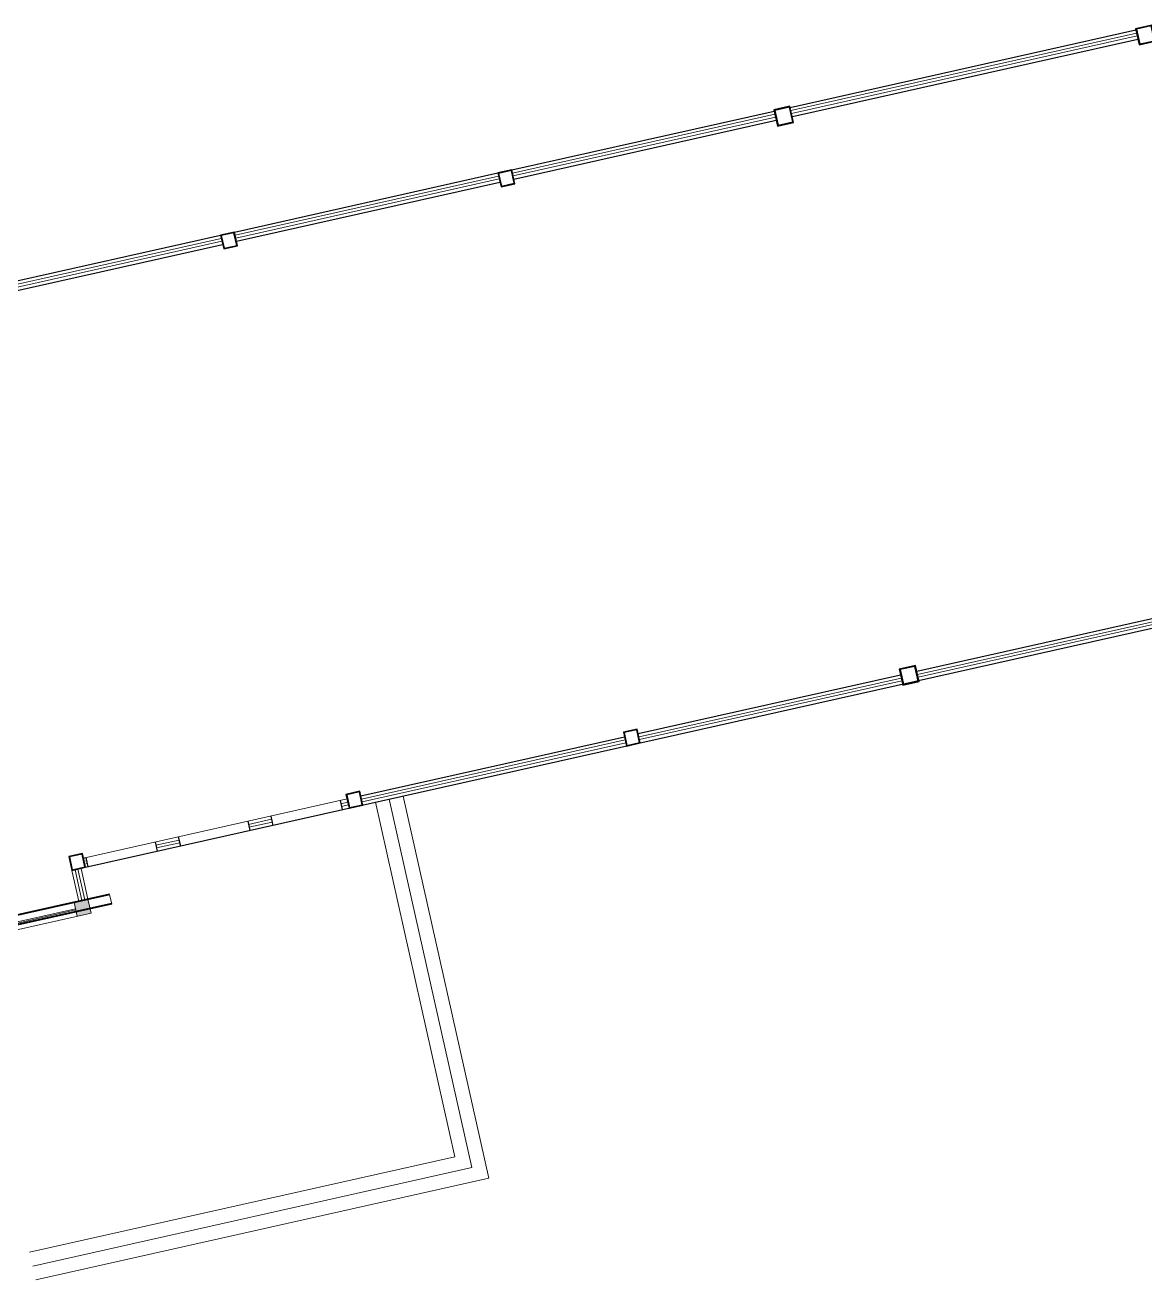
# Model space of a CAD drawing. Header units: millimetres. Extents: x 395197 to 699875, y 745 to 708816.
# Drawn here: x 526425 to 550064, y 445198 to 471691 of the extents above; entities that cross this region are included whole.
import ezdxf

# ---------------------------------------------------------------- set-up
doc = ezdxf.new("R2010")
doc.units = ezdxf.units.MM
doc.linetypes.add('CONTINOUS', pattern=[0])
for name, color, linetype in [('1STAIR', 2, 'Continuous'), ('尺寸标注层', 4, 'Continuous'), ('粗实线层', 7, 'Continuous')]:
    doc.layers.add(name, color=color, linetype=linetype)
for name, color, linetype, lineweight in [('Level 44', 7, 'Continuous', 0), ('STAIR', 2, 'Continuous', 9), ('WALL', 6, 'Continuous', 20), ('地墙', 4, 'Continuous', 40), ('填充', 252, 'Continuous', 9), ('看线', 8, 'Continuous', 9)]:
    doc.layers.add(name, color=color, linetype=linetype, lineweight=lineweight)

# ---------------------------------------------------------------- blocks, each defined once
blk = doc.blocks.new('A$C63B34347')
at = {"layer": '粗实线层'}
for points in [[(-150, -12), (150, -12), (150, 288), (-150, 288)], [(-138, 0), (138, 0), (138, 276), (-138, 276)]]:
    blk.add_lwpolyline(points, close=True, dxfattribs=at)
blk = doc.blocks.new('A$C0276304A')
at = {"layer": '粗实线层'}
for points in [[(-175, -175), (175, -175), (175, 175), (-175, 175)], [(-159, -159), (159, -159), (159, 159), (-159, 159)]]:
    blk.add_lwpolyline(points, close=True, dxfattribs=at)

msp = doc.modelspace()

# ---------------------------------------------------------------- hatches: boundary and pattern name
at = {"layer": '填充', "linetype": 'ByBlock'}
msp.add_hatch(color=256, dxfattribs=at).paths.add_polyline_path([(527525, 452876), (527459, 453169), (527752, 453234), (527817, 452942)])

# ---------------------------------------------------------------- linework, layer by layer
at = {"layer": '1STAIR', "color": 3, "linetype": 'ByBlock'}
for p, q in [((533074, 455321, 0), (533118, 455126, 0)), ((531611, 454991, 0), (531654, 454795, 0)), ((531611, 454991, 0), (531654, 454795, 0)), ((531123, 454881, 0), (531166, 454686, 0)), ((529171, 454445, 0), (529215, 454250, 0)), ((529659, 454554, 0), (529703, 454359, 0)), ((529659, 454554, 0), (529703, 454359, 0)), ((527659, 454104, 0), (527708, 454115, 0)), ((527708, 454115, 0), (527751, 453920, 0)), ((527708, 454115, 0), (527751, 453920, 0))]:
    msp.add_line(p, q, dxfattribs=at)
at = {"layer": 'Level 44', "color": 2, "linetype": 'Continuous', "lineweight": 13}
for p, q in [((527489, 453033, 0), (525017, 452479, 0)), ((527495, 453010, 0), (525023, 452455, 0))]:
    msp.add_line(p, q, dxfattribs=at)
at = {"layer": 'STAIR'}
for p, q in [((542592, 469885, 0), (549886, 471521, 0)), ((542606, 469826, 0), (549899, 471462, 0)), ((536713, 468566, 0), (542251, 469808, 0)), ((536727, 468508, 0), (542264, 469750, 0)), ((530859, 467253, 0), (536421, 468500, 0)), ((530872, 467194, 0), (536434, 468442, 0)), ((525004, 465940, 0), (530566, 467187, 0)), ((525018, 465881, 0), (530579, 467129, 0)), ((545262, 457981, 0), (552556, 459617, 0)), ((545276, 457922, 0), (552569, 459558, 0)), ((539384, 456662, 0), (544921, 457904, 0)), ((539397, 456604, 0), (544934, 457846, 0)), ((533529, 455349, 0), (539091, 456597, 0)), ((533542, 455291, 0), (539104, 456538, 0)), ((527659, 454104, 0), (533221, 455352, 0)), ((533090, 455251, 0), (533236, 455283, 0)), ((533103, 455192, 0), (533249, 455225, 0)), ((533818, 455281, 0), (535496, 447797, 0)), ((534110, 455346, 0), (535855, 447570, 0)), ((534403, 455412, 0), (536213, 447343, 0)), ((531138, 454813, 0), (531626, 454922, 0)), ((531151, 454754, 0), (531639, 454864, 0)), ((529187, 454375, 0), (529674, 454485, 0)), ((529200, 454317, 0), (529688, 454426, 0)), ((527557, 453191, 0), (527410, 453844, 0)), ((527625, 453206, 0), (527478, 453859, 0)), ((527683, 453219, 0), (527537, 453872, 0)), ((527752, 453234, 0), (527605, 453887, 0)), ((527674, 454036, 0), (527723, 454047, 0)), ((527688, 453977, 0), (527736, 453988, 0)), ((535496, 447797, 0), (526519, 445783, 0)), ((535855, 447570, 0), (526585, 445490, 0)), ((536213, 447343, 0), (526651, 445198, 0))]:
    msp.add_line(p, q, dxfattribs=at)
at = {"layer": 'WALL', "linetype": 'ByBlock'}
msp.add_line((528253, 453133, 0), (528207, 453335, 0), dxfattribs=at)
at = {"layer": '地墙', "color": 6, "linetype": 'CONTINOUS', "ltscale": 5}
for p, q in [((528207, 453335, 0), (524695, 452547, 0)), ((528251, 453140, 0), (524738, 452352, 0))]:
    msp.add_line(p, q, dxfattribs=at)
at = {"layer": '看线', "color": 8, "ltscale": 5}
for p, q in [((527525, 452876, 0), (527459, 453169, 0)), ((527817, 452942, 0), (527752, 453234, 0))]:
    msp.add_line(p, q, dxfattribs=at)
at = {"layer": '看线', "color": 8, "ltscale": 5, "extrusion": (9.58645e-06, -2.67754e-05, 1)}
for points, elevation in [([(524987, 452614), (527752, 453234)], 40), ([(527818, 452941), (525053, 452321)], -7)]:
    msp.add_lwpolyline(points, dxfattribs=dict(at, elevation=elevation))
at = {"layer": '粗实线层'}
for p, q in [((542577, 469953, 0), (549871, 471589, 0)), ((542621, 469758, 0), (549915, 471394, 0)), ((536698, 468634, 0), (542236, 469876, 0)), ((536742, 468439, 0), (542279, 469681, 0)), ((530844, 467321, 0), (536405, 468569, 0)), ((530887, 467126, 0), (536449, 468374, 0)), ((524989, 466008, 0), (530551, 467256, 0)), ((525033, 465813, 0), (530595, 467060, 0)), ((545247, 458049, 0), (552541, 459685, 0)), ((527703, 453909, 0), (552585, 459490, 0)), ((539368, 456731, 0), (544906, 457973, 0)), ((533514, 455417, 0), (539075, 456665, 0))]:
    msp.add_line(p, q, dxfattribs=at)

# ---------------------------------------------------------------- block references
at = {"layer": '尺寸标注层', "extrusion": (-1.05766e-06, 4.71534e-06, 1), "rotation": 12.6422882764264}
for name, p in [('A$C0276304A', (550074, 471482, 1)), ('A$C0276304A', (542439, 469769, 1)), ('A$C63B34347', (536615, 468321, 1)), ('A$C63B34347', (530760, 467008, 1)), ('A$C0276304A', (545087, 457962, 1)), ('A$C63B34347', (539263, 456514, 1)), ('A$C63B34347', (533408, 455201, 1)), ('A$C63B34347', (527554, 453888, 1))]:
    msp.add_blockref(name, p, dxfattribs=at)

doc.saveas('drawing.dxf')
